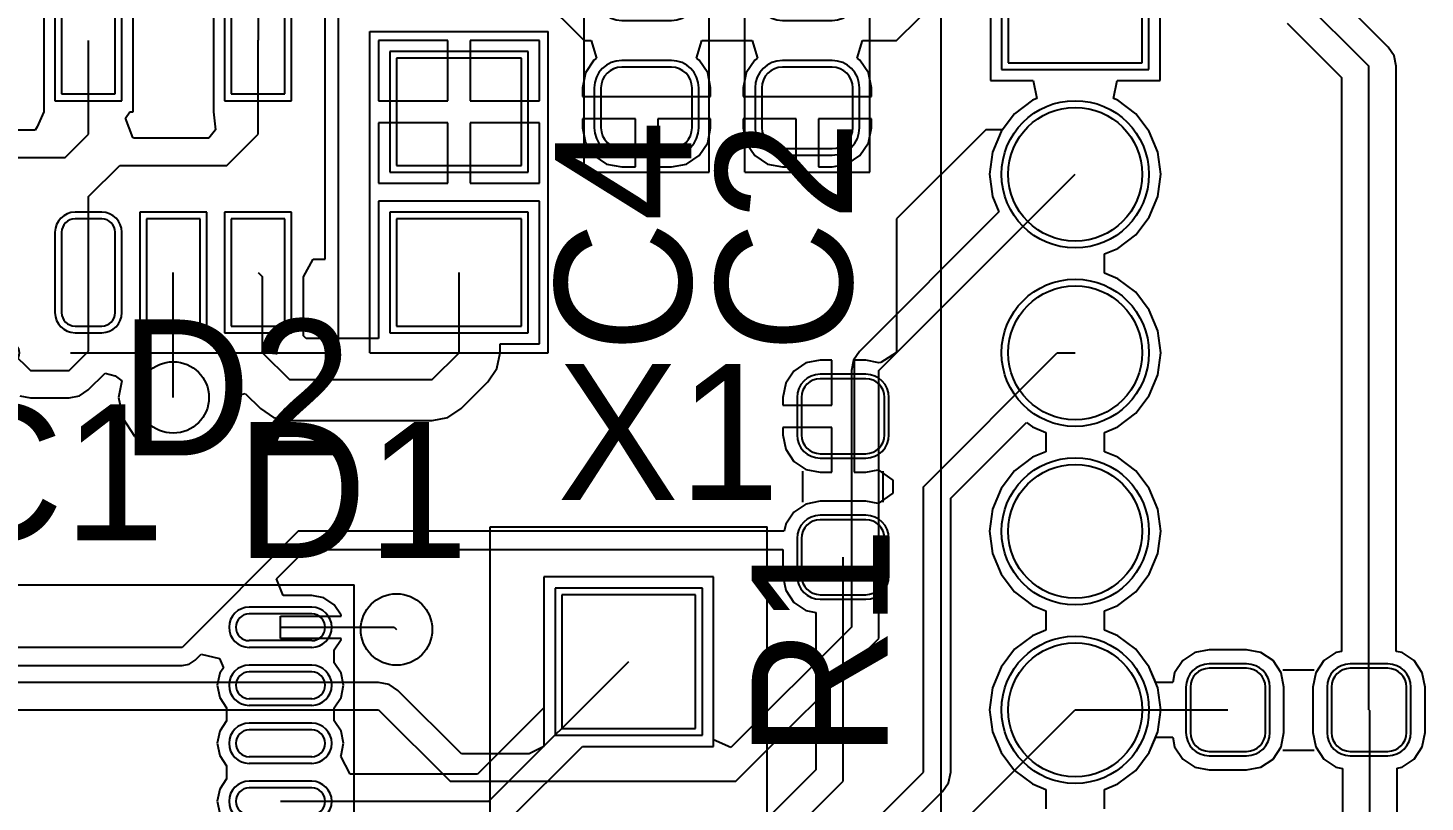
# Model space of a CAD drawing. Header units: millimetres. Extents: x 0 to 50, y 0 to 30.4.
# Drawn here: x 13.27 to 28.92, y 10.97 to 19.64 of the extents above; entities that cross this region are included whole.
import ezdxf

# ---------------------------------------------------------------- set-up
doc = ezdxf.new("R2010")
doc.units = ezdxf.units.MM
for name, color, linetype in [('BottomLayer', 5, 'Continuous'), ('BottomSolder', 6, 'Continuous'), ('MultiLayer', 9, 'Continuous'), ('TopLayer', 1, 'Continuous'), ('TopOverlay', 2, 'Continuous'), ('TopSolder', 216, 'Continuous')]:
    doc.layers.add(name, color=color, linetype=linetype)

# ---------------------------------------------------------------- blocks, each defined once
blk = doc.blocks.new('XBEE_7')
at = {"layer": 'BottomLayer'}
for p, q in [((-11.75, 9.75), (-11.75, 8.25)), ((-10.25, 8.25), (-10.25, 9.75)), ((-11.75, 8.25), (-10.25, 8.25))]:
    blk.add_line(p, q, dxfattribs=at)
for centre in [(-11, 7), (-11, 5), (-11, 3), (-11, 1)]:
    blk.add_circle(centre, 0.75, dxfattribs=at)
at = {"layer": 'BottomSolder'}
for p, q in [((-11.825, 9.825), (-11.825, 8.175)), ((-10.175, 8.175), (-10.175, 9.825)), ((-11.825, 8.175), (-10.175, 8.175))]:
    blk.add_line(p, q, dxfattribs=at)
for centre in [(-11, 7), (-11, 5), (-11, 3), (-11, 1)]:
    blk.add_circle(centre, 0.825, dxfattribs=at)
at = {"layer": 'MultiLayer'}
for p, q in [((-11.75, 9.75), (-11.75, 8.25)), ((-10.25, 8.25), (-10.25, 9.75)), ((-11.75, 8.25), (-10.25, 8.25))]:
    blk.add_line(p, q, dxfattribs=at)
for centre in [(-11, 7), (-11, 5), (-11, 3), (-11, 1)]:
    blk.add_circle(centre, 0.75, dxfattribs=at)
at = {"layer": 'TopLayer'}
for p, q in [((-11.75, 9.75), (-11.75, 8.25)), ((-10.25, 8.25), (-10.25, 9.75)), ((-11.75, 8.25), (-10.25, 8.25))]:
    blk.add_line(p, q, dxfattribs=at)
for centre in [(-11, 7), (-11, 5), (-11, 3), (-11, 1)]:
    blk.add_circle(centre, 0.75, dxfattribs=at)
at = {"layer": 'TopOverlay'}
blk.add_line((-12.5, -10.5), (-12.5, 10.5), dxfattribs=at)
at = {"layer": 'TopSolder'}
for p, q in [((-11.825, 9.825), (-11.825, 8.175)), ((-10.175, 8.175), (-10.175, 9.825)), ((-11.825, 8.175), (-10.175, 8.175))]:
    blk.add_line(p, q, dxfattribs=at)
for centre in [(-11, 7), (-11, 5), (-11, 3), (-11, 1)]:
    blk.add_circle(centre, 0.825, dxfattribs=at)
blk = doc.blocks.new('PLS3_10')
at = {"layer": 'BottomLayer'}
for p, q in [((-0.75, 0.75), (-0.75, -0.75)), ((0.75, 0.75), (-0.75, 0.75)), ((0.75, -0.75), (0.75, 0.75)), ((-0.75, -0.75), (0.75, -0.75))]:
    blk.add_line(p, q, dxfattribs=at)
for centre in [(0, 5.08), (0, 2.54)]:
    blk.add_circle(centre, 0.75, dxfattribs=at)
at = {"layer": 'BottomSolder'}
for p, q in [((-0.825, 0.825), (-0.825, -0.825)), ((0.825, 0.825), (-0.825, 0.825)), ((0.825, -0.825), (0.825, 0.825)), ((-0.825, -0.825), (0.825, -0.825))]:
    blk.add_line(p, q, dxfattribs=at)
for centre in [(0, 5.08), (0, 2.54)]:
    blk.add_circle(centre, 0.825, dxfattribs=at)
at = {"layer": 'MultiLayer'}
for p, q in [((-0.75, 0.75), (-0.75, -0.75)), ((0.75, 0.75), (-0.75, 0.75)), ((0.75, -0.75), (0.75, 0.75)), ((-0.75, -0.75), (0.75, -0.75))]:
    blk.add_line(p, q, dxfattribs=at)
for centre in [(0, 5.08), (0, 2.54)]:
    blk.add_circle(centre, 0.75, dxfattribs=at)
at = {"layer": 'TopLayer'}
for p, q in [((-0.75, 0.75), (-0.75, -0.75)), ((0.75, 0.75), (-0.75, 0.75)), ((0.75, -0.75), (0.75, 0.75)), ((-0.75, -0.75), (0.75, -0.75))]:
    blk.add_line(p, q, dxfattribs=at)
for centre in [(0, 5.08), (0, 2.54)]:
    blk.add_circle(centre, 0.75, dxfattribs=at)
at = {"layer": 'TopOverlay'}
for p, q in [((1.55, 6.59), (-1.55, 6.59)), ((-1.55, 6.59), (-1.55, -1.51)), ((1.55, 6.59), (1.55, -1.51)), ((1.55, -1.51), (-1.55, -1.51))]:
    blk.add_line(p, q, dxfattribs=at)
at = {"layer": 'TopSolder'}
for p, q in [((-0.825, 0.825), (-0.825, -0.825)), ((0.825, 0.825), (-0.825, 0.825)), ((0.825, -0.825), (0.825, 0.825)), ((-0.825, -0.825), (0.825, -0.825))]:
    blk.add_line(p, q, dxfattribs=at)
for centre in [(0, 5.08), (0, 2.54)]:
    blk.add_circle(centre, 0.825, dxfattribs=at)
blk = doc.blocks.new('TSSOP_20_11')
at = {"layer": 'TopLayer'}
for p, q in [((-2.85, 3.075), (-3.55, 3.075)), ((3.55, 3.075), (2.85, 3.075)), ((-2.85, 2.775), (-3.55, 2.775)), ((3.55, 2.775), (2.85, 2.775)), ((-2.85, 2.425), (-3.55, 2.425)), ((3.55, 2.425), (2.85, 2.425)), ((-2.85, 2.125), (-3.55, 2.125)), ((3.55, 2.125), (2.85, 2.125)), ((-2.85, 1.775), (-3.55, 1.775)), ((3.55, 1.775), (2.85, 1.775)), ((-2.85, 1.475), (-3.55, 1.475)), ((3.55, 1.475), (2.85, 1.475)), ((-2.85, 1.125), (-3.55, 1.125)), ((3.55, 1.125), (2.85, 1.125)), ((-2.85, 0.825), (-3.55, 0.825)), ((3.55, 0.825), (2.85, 0.825)), ((-2.85, 0.475), (-3.55, 0.475)), ((3.55, 0.475), (2.85, 0.475)), ((-2.85, 0.175), (-3.55, 0.175)), ((3.55, 0.175), (2.85, 0.175)), ((-2.85, -0.175), (-3.55, -0.175)), ((3.55, -0.175), (2.85, -0.175)), ((-2.85, -0.475), (-3.55, -0.475)), ((3.55, -0.475), (2.85, -0.475)), ((-2.85, -0.825), (-3.55, -0.825)), ((3.55, -0.825), (2.85, -0.825)), ((-2.85, -1.125), (-3.55, -1.125)), ((3.55, -1.125), (2.85, -1.125)), ((-2.85, -1.475), (-3.55, -1.475)), ((3.55, -1.475), (2.85, -1.475)), ((-2.85, -1.775), (-3.55, -1.775)), ((3.55, -1.775), (2.85, -1.775)), ((-2.85, -2.125), (-3.55, -2.125)), ((3.55, -2.125), (2.85, -2.125)), ((-2.85, -2.425), (-3.55, -2.425)), ((3.55, -2.425), (2.85, -2.425)), ((-2.85, -2.775), (-3.55, -2.775)), ((3.55, -2.775), (2.85, -2.775)), ((-2.85, -3.075), (-3.55, -3.075)), ((3.55, -3.075), (2.85, -3.075))]:
    blk.add_line(p, q, dxfattribs=at)
for centre, start, end in [((-3.55, 2.925), 90, 270), ((-2.85, 2.925), 270, 90), ((2.85, 2.925), 90, 270), ((3.55, 2.925), 270, 90), ((-3.55, 2.275), 90, 270), ((-2.85, 2.275), 270, 90), ((2.85, 2.275), 90, 270), ((3.55, 2.275), 270, 90), ((-3.55, 1.625), 90, 270), ((-2.85, 1.625), 270, 90), ((2.85, 1.625), 90, 270), ((3.55, 1.625), 270, 90), ((-3.55, 0.975), 90, 270), ((-2.85, 0.975), 270, 90), ((2.85, 0.975), 90, 270), ((3.55, 0.975), 270, 90), ((-3.55, 0.325), 90, 270), ((-2.85, 0.325), 270, 90), ((2.85, 0.325), 90, 270), ((3.55, 0.325), 270, 90), ((-3.55, -0.325), 90, 270), ((-2.85, -0.325), 270, 90), ((2.85, -0.325), 90, 270), ((3.55, -0.325), 270, 90), ((-3.55, -0.975), 90, 270), ((-2.85, -0.975), 270, 90), ((2.85, -0.975), 90, 270), ((3.55, -0.975), 270, 90), ((-3.55, -1.625), 90, 270), ((-2.85, -1.625), 270, 90), ((2.85, -1.625), 90, 270), ((3.55, -1.625), 270, 90), ((-3.55, -2.275), 90, 270), ((-2.85, -2.275), 270, 90), ((2.85, -2.275), 90, 270), ((3.55, -2.275), 270, 90), ((-3.55, -2.925), 90, 270), ((-2.85, -2.925), 270, 90), ((2.85, -2.925), 90, 270), ((3.55, -2.925), 270, 90)]:
    blk.add_arc(centre, 0.15, start, end, dxfattribs=at)
at = {"layer": 'TopOverlay'}
for p, q in [((-3.425, 3.4), (4.025, 3.4)), ((4.025, -3.4), (4.025, 3.4)), ((-4.025, -3.4), (-4.025, 2.9)), ((-4.025, -3.4), (4.025, -3.4))]:
    blk.add_line(p, q, dxfattribs=at)
blk.add_circle((-4.025, 3.4), 0.1, dxfattribs=at)
at = {"layer": 'TopSolder'}
for p, q in [((-2.85, 3.15), (-3.55, 3.15)), ((3.55, 3.15), (2.85, 3.15)), ((-2.85, 2.7), (-3.55, 2.7)), ((3.55, 2.7), (2.85, 2.7)), ((-2.85, 2.5), (-3.55, 2.5)), ((3.55, 2.5), (2.85, 2.5)), ((-2.85, 2.05), (-3.55, 2.05)), ((3.55, 2.05), (2.85, 2.05)), ((-2.85, 1.85), (-3.55, 1.85)), ((3.55, 1.85), (2.85, 1.85)), ((-2.85, 1.4), (-3.55, 1.4)), ((3.55, 1.4), (2.85, 1.4)), ((-2.85, 1.2), (-3.55, 1.2)), ((3.55, 1.2), (2.85, 1.2)), ((-2.85, 0.75), (-3.55, 0.75)), ((3.55, 0.75), (2.85, 0.75)), ((-2.85, 0.55), (-3.55, 0.55)), ((3.55, 0.55), (2.85, 0.55)), ((-2.85, 0.1), (-3.55, 0.1)), ((3.55, 0.1), (2.85, 0.1)), ((-2.85, -0.1), (-3.55, -0.1)), ((3.55, -0.1), (2.85, -0.1)), ((-2.85, -0.55), (-3.55, -0.55)), ((3.55, -0.55), (2.85, -0.55)), ((-2.85, -0.75), (-3.55, -0.75)), ((3.55, -0.75), (2.85, -0.75)), ((-2.85, -1.2), (-3.55, -1.2)), ((3.55, -1.2), (2.85, -1.2)), ((-2.85, -1.4), (-3.55, -1.4)), ((3.55, -1.4), (2.85, -1.4)), ((-2.85, -1.85), (-3.55, -1.85)), ((3.55, -1.85), (2.85, -1.85)), ((-2.85, -2.05), (-3.55, -2.05)), ((3.55, -2.05), (2.85, -2.05)), ((-2.85, -2.5), (-3.55, -2.5)), ((3.55, -2.5), (2.85, -2.5)), ((-2.85, -2.7), (-3.55, -2.7)), ((3.55, -2.7), (2.85, -2.7)), ((-2.85, -3.15), (-3.55, -3.15)), ((3.55, -3.15), (2.85, -3.15))]:
    blk.add_line(p, q, dxfattribs=at)
for centre, start, end in [((-3.55, 2.925), 90, 270), ((-2.85, 2.925), 270, 90), ((2.85, 2.925), 90, 270), ((3.55, 2.925), 270, 90), ((-3.55, 2.275), 90, 270), ((-2.85, 2.275), 270, 90), ((2.85, 2.275), 90, 270), ((3.55, 2.275), 270, 90), ((-3.55, 1.625), 90, 270), ((-2.85, 1.625), 270, 90), ((2.85, 1.625), 90, 270), ((3.55, 1.625), 270, 90), ((-3.55, 0.975), 90, 270), ((-2.85, 0.975), 270, 90), ((2.85, 0.975), 90, 270), ((3.55, 0.975), 270, 90), ((-3.55, 0.325), 90, 270), ((-2.85, 0.325), 270, 90), ((2.85, 0.325), 90, 270), ((3.55, 0.325), 270, 90), ((-3.55, -0.325), 90, 270), ((-2.85, -0.325), 270, 90), ((2.85, -0.325), 90, 270), ((3.55, -0.325), 270, 90), ((-3.55, -0.975), 90, 270), ((-2.85, -0.975), 270, 90), ((2.85, -0.975), 90, 270), ((3.55, -0.975), 270, 90), ((-3.55, -1.625), 90, 270), ((-2.85, -1.625), 270, 90), ((2.85, -1.625), 90, 270), ((3.55, -1.625), 270, 90), ((-3.55, -2.275), 90, 270), ((-2.85, -2.275), 270, 90), ((2.85, -2.275), 90, 270), ((3.55, -2.275), 270, 90), ((-3.55, -2.925), 90, 270), ((-2.85, -2.925), 270, 90), ((2.85, -2.925), 90, 270), ((3.55, -2.925), 270, 90)]:
    blk.add_arc(centre, 0.225, start, end, dxfattribs=at)
blk = doc.blocks.new('RESC160X80X55L30N_30')
at = {"layer": 'TopLayer'}
for p, q in [((-0.58, 0.465), (-1, 0.465)), ((1, 0.465), (0.58, 0.465)), ((-1.21, 0.255), (-1.21, -0.255)), ((-0.37, -0.255), (-0.37, 0.255)), ((0.37, 0.255), (0.37, -0.255)), ((1.21, -0.255), (1.21, 0.255)), ((-1, -0.465), (-0.58, -0.465)), ((0.58, -0.465), (1, -0.465))]:
    blk.add_line(p, q, dxfattribs=at)
for centre, start, end in [((-1, 0.255), 90, 180), ((-0.58, 0.255), 0, 90), ((0.58, 0.255), 90, 180), ((1, 0.255), 0, 90), ((-1, -0.255), 180, 270), ((-0.58, -0.255), 270, 0), ((0.58, -0.255), 180, 270), ((1, -0.255), 270, 0)]:
    blk.add_arc(centre, 0.21, start, end, dxfattribs=at)
at = {"layer": 'TopOverlay'}
for p, q in [((-0.175, 0.45), (0.175, 0.45)), ((-0.175, -0.45), (0.175, -0.45))]:
    blk.add_line(p, q, dxfattribs=at)
at = {"layer": 'TopSolder'}
for p, q in [((-0.58, 0.515), (-1, 0.515)), ((1, 0.515), (0.58, 0.515)), ((-1.26, 0.255), (-1.26, -0.255)), ((-0.32, -0.255), (-0.32, 0.255)), ((0.32, 0.255), (0.32, -0.255)), ((1.26, -0.255), (1.26, 0.255)), ((-1, -0.515), (-0.58, -0.515)), ((0.58, -0.515), (1, -0.515))]:
    blk.add_line(p, q, dxfattribs=at)
for centre, start, end in [((-1, 0.255), 90, 180), ((-0.58, 0.255), 0, 90), ((0.58, 0.255), 90, 180), ((1, 0.255), 0, 90), ((-1, -0.255), 180, 270), ((-0.58, -0.255), 270, 0), ((0.58, -0.255), 180, 270), ((1, -0.255), 270, 0)]:
    blk.add_arc(centre, 0.26, start, end, dxfattribs=at)
blk = doc.blocks.new('RESC160X80X55L30N_34')
at = {"layer": 'TopLayer'}
for p, q in [((-0.58, 0.465), (-1, 0.465)), ((1, 0.465), (0.58, 0.465)), ((-1.21, 0.255), (-1.21, -0.255)), ((-0.37, -0.255), (-0.37, 0.255)), ((0.37, 0.255), (0.37, -0.255)), ((1.21, -0.255), (1.21, 0.255)), ((-1, -0.465), (-0.58, -0.465)), ((0.58, -0.465), (1, -0.465))]:
    blk.add_line(p, q, dxfattribs=at)
for centre, start, end in [((-1, 0.255), 90, 180), ((-0.58, 0.255), 0, 90), ((0.58, 0.255), 90, 180), ((1, 0.255), 0, 90), ((-1, -0.255), 180, 270), ((-0.58, -0.255), 270, 0), ((0.58, -0.255), 180, 270), ((1, -0.255), 270, 0)]:
    blk.add_arc(centre, 0.21, start, end, dxfattribs=at)
at = {"layer": 'TopOverlay'}
for p, q in [((-0.175, 0.45), (0.175, 0.45)), ((-0.175, -0.45), (0.175, -0.45))]:
    blk.add_line(p, q, dxfattribs=at)
at = {"layer": 'TopSolder'}
for p, q in [((-0.58, 0.515), (-1, 0.515)), ((1, 0.515), (0.58, 0.515)), ((-1.26, 0.255), (-1.26, -0.255)), ((-0.32, -0.255), (-0.32, 0.255)), ((0.32, 0.255), (0.32, -0.255)), ((1.26, -0.255), (1.26, 0.255)), ((-1, -0.515), (-0.58, -0.515)), ((0.58, -0.515), (1, -0.515))]:
    blk.add_line(p, q, dxfattribs=at)
for centre, start, end in [((-1, 0.255), 90, 180), ((-0.58, 0.255), 0, 90), ((0.58, 0.255), 90, 180), ((1, 0.255), 0, 90), ((-1, -0.255), 180, 270), ((-0.58, -0.255), 270, 0), ((0.58, -0.255), 180, 270), ((1, -0.255), 270, 0)]:
    blk.add_arc(centre, 0.26, start, end, dxfattribs=at)
blk = doc.blocks.new('L0805_BLM21_35')
at = {"layer": 'TopLayer'}
for p, q in [((-0.3, 0.7), (-1.5, 0.7)), ((-1.5, 0.7), (-1.5, -0.7)), ((-0.3, -0.7), (-0.3, 0.7)), ((1.5, 0.7), (0.3, 0.7)), ((0.3, 0.7), (0.3, -0.7)), ((1.5, -0.7), (1.5, 0.7)), ((-1.5, -0.7), (-0.3, -0.7)), ((0.3, -0.7), (1.5, -0.7))]:
    blk.add_line(p, q, dxfattribs=at)
at = {"layer": 'TopOverlay'}
for p, q in [((-1.8, 1), (1.8, 1)), ((-1.8, 1), (-1.8, -1)), ((1.8, 1), (1.8, -1)), ((-1.8, -1), (1.8, -1))]:
    blk.add_line(p, q, dxfattribs=at)
at = {"layer": 'TopSolder'}
for p, q in [((-0.225, 0.775), (-1.575, 0.775)), ((-1.575, 0.775), (-1.575, -0.775)), ((-0.225, -0.775), (-0.225, 0.775)), ((1.575, 0.775), (0.225, 0.775)), ((0.225, 0.775), (0.225, -0.775)), ((1.575, -0.775), (1.575, 0.775)), ((-1.575, -0.775), (-0.225, -0.775)), ((0.225, -0.775), (1.575, -0.775))]:
    blk.add_line(p, q, dxfattribs=at)
blk = doc.blocks.new('SOT23_5_36')
at = {"layer": 'TopLayer'}
for p, q in [((-1.9, 1.1), (-1.9, 0.8)), ((-0.85, 1.25), (-1.75, 1.25)), ((-0.7, 0.8), (-0.7, 1.1)), ((1.9, 1.25), (0.7, 1.25)), ((0.7, 1.25), (0.7, 0.65)), ((1.9, 0.65), (1.9, 1.25)), ((-1.75, 0.65), (-0.85, 0.65)), ((0.7, 0.65), (1.9, 0.65)), ((-0.7, 0.3), (-1.9, 0.3)), ((-1.9, 0.3), (-1.9, -0.3)), ((-0.7, -0.3), (-0.7, 0.3)), ((-1.9, -0.3), (-0.7, -0.3)), ((-0.7, -0.65), (-1.9, -0.65)), ((-1.9, -0.65), (-1.9, -1.25)), ((-0.7, -1.25), (-0.7, -0.65)), ((1.9, -0.65), (0.7, -0.65)), ((0.7, -0.65), (0.7, -1.25)), ((1.9, -1.25), (1.9, -0.65)), ((-1.9, -1.25), (-0.7, -1.25)), ((0.7, -1.25), (1.9, -1.25))]:
    blk.add_line(p, q, dxfattribs=at)
for centre, start, end in [((-1.75, 1.1), 90, 180), ((-0.85, 1.1), 0, 90), ((-1.75, 0.8), 180, 270), ((-0.85, 0.8), 270, 0)]:
    blk.add_arc(centre, 0.15, start, end, dxfattribs=at)
at = {"layer": 'TopOverlay'}
for p, q in [((-1.55, 1.85), (2.2, 1.85)), ((2.2, 1.85), (2.2, -1.85)), ((-2.2, 1.15), (-2.2, -1.85)), ((-2.2, -1.85), (2.2, -1.85))]:
    blk.add_line(p, q, dxfattribs=at)
blk.add_circle((-2.2, 1.85), 0.125, dxfattribs=at)
at = {"layer": 'TopSolder'}
for p, q in [((-0.85, 1.325), (-1.75, 1.325)), ((1.975, 1.325), (0.625, 1.325)), ((0.625, 1.325), (0.625, 0.575)), ((1.975, 0.575), (1.975, 1.325)), ((-1.975, 1.1), (-1.975, 0.8)), ((-0.625, 0.8), (-0.625, 1.1)), ((-1.75, 0.575), (-0.85, 0.575)), ((0.625, 0.575), (1.975, 0.575)), ((-0.625, 0.375), (-1.975, 0.375)), ((-1.975, 0.375), (-1.975, -0.375)), ((-0.625, -0.375), (-0.625, 0.375)), ((-1.975, -0.375), (-0.625, -0.375)), ((-0.625, -0.575), (-1.975, -0.575)), ((-1.975, -0.575), (-1.975, -1.325)), ((-0.625, -1.325), (-0.625, -0.575)), ((1.975, -0.575), (0.625, -0.575)), ((0.625, -0.575), (0.625, -1.325)), ((1.975, -1.325), (1.975, -0.575)), ((-1.975, -1.325), (-0.625, -1.325)), ((0.625, -1.325), (1.975, -1.325))]:
    blk.add_line(p, q, dxfattribs=at)
for centre, start, end in [((-1.75, 1.1), 90, 180), ((-0.85, 1.1), 0, 90), ((-1.75, 0.8), 180, 270), ((-0.85, 0.8), 270, 0)]:
    blk.add_arc(centre, 0.225, start, end, dxfattribs=at)
blk = doc.blocks.new('CAPC160X80X100L35N_42')
at = {"layer": 'TopLayer'}
for p, q in [((-0.532, 0.51), (-0.978, 0.51)), ((0.978, 0.51), (0.532, 0.51)), ((-1.21, 0.278), (-1.21, -0.278)), ((-0.3, -0.278), (-0.3, 0.278)), ((0.3, 0.278), (0.3, -0.278)), ((1.21, -0.278), (1.21, 0.278)), ((-0.978, -0.51), (-0.532, -0.51)), ((0.532, -0.51), (0.978, -0.51))]:
    blk.add_line(p, q, dxfattribs=at)
for centre, start, end in [((-0.978, 0.278), 90, 180), ((-0.532, 0.278), 0, 90), ((0.532, 0.278), 90, 180), ((0.978, 0.278), 0, 90), ((-0.978, -0.278), 180, 270), ((-0.532, -0.278), 270, 0), ((0.532, -0.278), 180, 270), ((0.978, -0.278), 270, 0)]:
    blk.add_arc(centre, 0.232, start, end, dxfattribs=at)
at = {"layer": 'TopOverlay'}
for p, q in [((-1.475, 0.7), (-0.275, 0.7)), ((-1.475, 0.7), (-1.475, -0.7)), ((-0.275, 0.7), (1.475, 0.7)), ((1.475, 0.7), (1.475, -0.7)), ((-1.475, -0.7), (1.475, -0.7))]:
    blk.add_line(p, q, dxfattribs=at)
at = {"layer": 'TopSolder'}
for p, q in [((-0.532, 0.585), (-0.978, 0.585)), ((0.978, 0.585), (0.532, 0.585)), ((-1.285, 0.278), (-1.285, -0.278)), ((-0.225, -0.278), (-0.225, 0.278)), ((0.225, 0.278), (0.225, -0.278)), ((1.285, -0.278), (1.285, 0.278)), ((-0.978, -0.585), (-0.532, -0.585)), ((0.532, -0.585), (0.978, -0.585))]:
    blk.add_line(p, q, dxfattribs=at)
for centre, start, end in [((-0.978, 0.278), 90, 180), ((-0.532, 0.278), 0, 90), ((0.532, 0.278), 90, 180), ((0.978, 0.278), 0, 90), ((-0.978, -0.278), 180, 270), ((-0.532, -0.278), 270, 0), ((0.532, -0.278), 180, 270), ((0.978, -0.278), 270, 0)]:
    blk.add_arc(centre, 0.307, start, end, dxfattribs=at)
blk = doc.blocks.new('CAPC160X80X100L35N_44')
at = {"layer": 'TopLayer'}
for p, q in [((-0.532, 0.51), (-0.978, 0.51)), ((0.978, 0.51), (0.532, 0.51)), ((-1.21, 0.278), (-1.21, -0.278)), ((-0.3, -0.278), (-0.3, 0.278)), ((0.3, 0.278), (0.3, -0.278)), ((1.21, -0.278), (1.21, 0.278)), ((-0.978, -0.51), (-0.532, -0.51)), ((0.532, -0.51), (0.978, -0.51))]:
    blk.add_line(p, q, dxfattribs=at)
for centre, start, end in [((-0.978, 0.278), 90, 180), ((-0.532, 0.278), 0, 90), ((0.532, 0.278), 90, 180), ((0.978, 0.278), 0, 90), ((-0.978, -0.278), 180, 270), ((-0.532, -0.278), 270, 0), ((0.532, -0.278), 180, 270), ((0.978, -0.278), 270, 0)]:
    blk.add_arc(centre, 0.232, start, end, dxfattribs=at)
at = {"layer": 'TopOverlay'}
for p, q in [((-1.475, 0.7), (-0.275, 0.7)), ((-1.475, 0.7), (-1.475, -0.7)), ((-0.275, 0.7), (1.475, 0.7)), ((1.475, 0.7), (1.475, -0.7)), ((-1.475, -0.7), (1.475, -0.7))]:
    blk.add_line(p, q, dxfattribs=at)
at = {"layer": 'TopSolder'}
for p, q in [((-0.532, 0.585), (-0.978, 0.585)), ((0.978, 0.585), (0.532, 0.585)), ((-1.285, 0.278), (-1.285, -0.278)), ((-0.225, -0.278), (-0.225, 0.278)), ((0.225, 0.278), (0.225, -0.278)), ((1.285, -0.278), (1.285, 0.278)), ((-0.978, -0.585), (-0.532, -0.585)), ((0.532, -0.585), (0.978, -0.585))]:
    blk.add_line(p, q, dxfattribs=at)
for centre, start, end in [((-0.978, 0.278), 90, 180), ((-0.532, 0.278), 0, 90), ((0.532, 0.278), 90, 180), ((0.978, 0.278), 0, 90), ((-0.978, -0.278), 180, 270), ((-0.532, -0.278), 270, 0), ((0.532, -0.278), 180, 270), ((0.978, -0.278), 270, 0)]:
    blk.add_arc(centre, 0.307, start, end, dxfattribs=at)

msp = doc.modelspace()

# ---------------------------------------------------------------- linework, layer by layer
at = {"layer": 'BottomLayer'}
for p, q in [((24.05, 20.95), (24.05, 19.05)), ((25.95, 19.05), (25.95, 20.95)), ((24.05, 19.05), (24.53, 19.05)), ((24.53, 19.05), (24.57, 18.85)), ((25.43, 18.85), (25.47, 19.05)), ((25.47, 19.05), (25.95, 19.05)), ((24.521, 18.83), (24.322, 18.678)), ((24.57, 18.85), (24.521, 18.83)), ((25.479, 18.83), (25.43, 18.85)), ((25.678, 18.678), (25.479, 18.83)), ((24.322, 18.678), (24.17, 18.479)), ((25.83, 18.479), (25.678, 18.678)), ((24.17, 18.479), (24.074, 18.248)), ((25.926, 18.248), (25.83, 18.479)), ((24.074, 18.248), (24.042, 18)), ((25.958, 18), (25.926, 18.248)), ((22.8, 15.8), (25, 18)), ((24.042, 18), (24.074, 17.752)), ((25.926, 17.752), (25.958, 18)), ((24.074, 17.752), (24.146, 17.579)), ((25.83, 17.521), (25.926, 17.752)), ((24.146, 17.579), (22.584, 16.016)), ((25.678, 17.322), (25.83, 17.521)), ((25.479, 17.17), (25.678, 17.322)), ((25.33, 17.108), (25.479, 17.17)), ((25.33, 16.892), (25.33, 17.108)), ((25.479, 16.83), (25.33, 16.892)), ((25.678, 16.678), (25.479, 16.83)), ((25.83, 16.479), (25.678, 16.678)), ((25.926, 16.248), (25.83, 16.479)), ((25.958, 16), (25.926, 16.248)), ((22.584, 16.016), (22.517, 15.917)), ((23.3, 14.5), (24.8, 16)), ((24.8, 16), (25, 16)), ((25.926, 15.752), (25.958, 16)), ((22.517, 15.917), (22.494, 15.8)), ((22.494, 15.8), (22.494, 15.8)), ((22.494, 15.8), (22.494, 12.927)), ((22.8, 12.8), (22.8, 15.8)), ((25.83, 15.521), (25.926, 15.752)), ((25.678, 15.322), (25.83, 15.521)), ((23.606, 14.373), (24.454, 15.221)), ((24.454, 15.221), (24.521, 15.17)), ((25.479, 15.17), (25.678, 15.322)), ((24.521, 15.17), (24.67, 15.108)), ((24.67, 15.108), (24.67, 14.892)), ((25.33, 15.108), (25.479, 15.17)), ((25.33, 14.892), (25.33, 15.108)), ((24.67, 14.892), (24.521, 14.83)), ((25.479, 14.83), (25.33, 14.892)), ((24.521, 14.83), (24.322, 14.678)), ((25.678, 14.678), (25.479, 14.83)), ((24.322, 14.678), (24.17, 14.479)), ((25.83, 14.479), (25.678, 14.678)), ((23.3, 11.3), (23.3, 14.5)), ((24.17, 14.479), (24.074, 14.248)), ((25.926, 14.248), (25.83, 14.479)), ((23.606, 11.3), (23.606, 14.373)), ((24.074, 14.248), (24.042, 14)), ((25.958, 14), (25.926, 14.248)), ((24.042, 14), (24.074, 13.752)), ((25.926, 13.752), (25.958, 14)), ((24.074, 13.752), (24.17, 13.521)), ((25.83, 13.521), (25.926, 13.752)), ((20.95, 13.49), (19.05, 13.49)), ((19.05, 13.49), (19.05, 11.706)), ((20.95, 11.706), (20.95, 13.49)), ((24.17, 13.521), (24.322, 13.322)), ((25.678, 13.322), (25.83, 13.521)), ((24.322, 13.322), (24.521, 13.17)), ((25.479, 13.17), (25.678, 13.322)), ((24.521, 13.17), (24.67, 13.108)), ((25.33, 13.108), (25.479, 13.17)), ((24.67, 13.108), (24.67, 12.892)), ((25.33, 12.892), (25.33, 13.108)), ((22.494, 12.927), (21.145, 11.577)), ((24.521, 12.83), (24.322, 12.678)), ((24.67, 12.892), (24.521, 12.83)), ((25.479, 12.83), (25.33, 12.892)), ((25.678, 12.678), (25.479, 12.83)), ((21.2, 11.2), (22.8, 12.8)), ((24.322, 12.678), (24.17, 12.479)), ((25.83, 12.479), (25.678, 12.678)), ((24.17, 12.479), (24.074, 12.248)), ((25.926, 12.248), (25.83, 12.479)), ((17.2, 12.306), (12.517, 12.306)), ((17.317, 12.283), (17.2, 12.306)), ((17.2, 12.306), (17.2, 12.306)), ((17.416, 12.216), (17.317, 12.283)), ((18.127, 11.506), (17.416, 12.216)), ((24.074, 12.248), (24.042, 12)), ((25.958, 12), (25.926, 12.248)), ((12, 12), (17.2, 12)), ((17.2, 12), (18, 11.2)), ((24.042, 12), (24.074, 11.752)), ((25.926, 11.752), (25.958, 12)), ((24.074, 11.752), (24.17, 11.521)), ((25.83, 11.521), (25.926, 11.752)), ((19.05, 11.59), (18.885, 11.506)), ((19.05, 11.706), (19.05, 11.59)), ((20.95, 11.665), (20.95, 11.706)), ((21.145, 11.577), (20.95, 11.665)), ((18.885, 11.506), (18.127, 11.506)), ((24.17, 11.521), (24.322, 11.322)), ((25.678, 11.322), (25.83, 11.521)), ((20.8, 8.8), (23.3, 11.3)), ((23.583, 11.183), (23.606, 11.3)), ((23.606, 11.3), (23.606, 11.3)), ((24.322, 11.322), (24.521, 11.17)), ((25.479, 11.17), (25.678, 11.322)), ((18, 11.2), (21.2, 11.2)), ((23.516, 11.084), (23.583, 11.183)), ((24.521, 11.17), (24.67, 11.108)), ((24.67, 11.108), (24.67, 10.892)), ((25.33, 11.108), (25.479, 11.17)), ((25.33, 10.892), (25.33, 11.108)), ((21.016, 8.584), (23.516, 11.084)), ((23.516, 11.084), (23.516, 11.084))]:
    msp.add_line(p, q, dxfattribs=at)
for centre in [(14.9, 15.5), (17.4, 12.9)]:
    msp.add_circle(centre, 0.4, dxfattribs=at)
at = {"layer": 'MultiLayer'}
for centre in [(14.9, 15.5), (17.4, 12.9)]:
    msp.add_circle(centre, 0.4, dxfattribs=at)
at = {"layer": 'TopLayer'}
for p, q in [((15.855, 19.505), (15.855, 21.6)), ((13.45, 20.3), (13.45, 18.7)), ((14.45, 18.7), (14.45, 20.3)), ((15.35, 20.3), (15.35, 18.7)), ((28.506, 19.426), (27.716, 20.216)), ((16.6, 17.05), (16.6, 20)), ((19, 20), (19.5, 19.5)), ((23, 19.5), (23.5, 20)), ((24.05, 19.875), (24.05, 19.05)), ((27.5, 20), (28.29, 19.21)), ((25.95, 19.05), (25.95, 19.694)), ((27.373, 19.694), (27.984, 19.083)), ((13.95, 18.45), (13.95, 19.5)), ((15.85, 19.5), (15.855, 19.505)), ((15.85, 18.45), (15.85, 19.5)), ((17.975, 19.5), (17.2, 19.5)), ((17.2, 19.5), (17.2, 18.825)), ((17.975, 18.825), (17.975, 19.5)), ((19, 19.5), (18.225, 19.5)), ((18.225, 19.5), (18.225, 18.825)), ((19, 18.825), (19, 19.5)), ((19.5, 19.5), (19.581, 19.5)), ((19.581, 19.5), (19.641, 19.3)), ((20.759, 19.3), (20.819, 19.5)), ((20.819, 19.5), (21.381, 19.5)), ((21.381, 19.5), (21.441, 19.3)), ((22.559, 19.3), (22.619, 19.5)), ((22.619, 19.5), (23, 19.5)), ((28.573, 19.327), (28.506, 19.426)), ((28.506, 19.426), (28.506, 19.426)), ((19.611, 19.279), (19.515, 19.137)), ((19.641, 19.3), (19.611, 19.279)), ((20.789, 19.279), (20.759, 19.3)), ((20.885, 19.137), (20.789, 19.279)), ((21.411, 19.279), (21.315, 19.137)), ((21.441, 19.3), (21.411, 19.279)), ((22.589, 19.279), (22.559, 19.3)), ((22.685, 19.137), (22.589, 19.279)), ((28.596, 19.21), (28.573, 19.327)), ((19.515, 19.137), (19.482, 18.968)), ((20.918, 18.968), (20.885, 19.137)), ((21.315, 19.137), (21.282, 18.968)), ((22.718, 18.968), (22.685, 19.137)), ((28.29, 12), (28.29, 19.21)), ((28.596, 12.654), (28.596, 19.21)), ((28.596, 19.21), (28.596, 19.21)), ((19.482, 18.968), (19.482, 18.87)), ((20.918, 18.87), (20.918, 18.968)), ((21.282, 18.968), (21.282, 18.87)), ((22.718, 18.87), (22.718, 18.968)), ((24.05, 19.05), (24.53, 19.05)), ((24.53, 19.05), (24.57, 18.85)), ((25.43, 18.85), (25.47, 19.05)), ((25.47, 19.05), (25.95, 19.05)), ((27.984, 19.083), (27.984, 12.654)), ((17.2, 18.825), (17.975, 18.825)), ((18.225, 18.825), (19, 18.825)), ((19.482, 18.87), (20.2, 18.87)), ((20.2, 18.87), (20.918, 18.87)), ((21.282, 18.87), (22, 18.87)), ((22, 18.87), (22.718, 18.87)), ((24.521, 18.83), (24.322, 18.678)), ((24.57, 18.85), (24.521, 18.83)), ((25.479, 18.83), (25.43, 18.85)), ((25.678, 18.678), (25.479, 18.83)), ((13.45, 18.7), (13.376, 18.531)), ((13.45, 18.7), (13.45, 18.7)), ((14.366, 18.63), (14.412, 18.7)), ((14.448, 18.414), (14.366, 18.63)), ((14.412, 18.7), (14.45, 18.7)), ((15.35, 18.7), (15.35, 18.7)), ((15.35, 18.7), (15.372, 18.5)), ((20.075, 18.62), (19.482, 18.62)), ((19.482, 18.62), (19.482, 18.522)), ((20.075, 18.082), (20.075, 18.62)), ((20.918, 18.62), (20.325, 18.62)), ((20.325, 18.62), (20.325, 18.082)), ((20.918, 18.522), (20.918, 18.62)), ((21.875, 18.62), (21.282, 18.62)), ((21.282, 18.62), (21.282, 18.522)), ((21.875, 18.082), (21.875, 18.62)), ((22.718, 18.62), (22.125, 18.62)), ((22.125, 18.62), (22.125, 18.082)), ((22.718, 18.522), (22.718, 18.62)), ((24.322, 18.678), (24.186, 18.5)), ((25.83, 18.479), (25.678, 18.678)), ((13.353, 18.496), (12.854, 18.496)), ((13.376, 18.531), (13.353, 18.496)), ((15.372, 18.5), (15.3, 18.406)), ((17.975, 18.575), (17.2, 18.575)), ((17.2, 18.575), (17.2, 17.9)), ((17.975, 17.9), (17.975, 18.575)), ((19, 18.575), (18.225, 18.575)), ((18.225, 18.575), (18.225, 17.9)), ((19, 17.9), (19, 18.575)), ((19.482, 18.522), (19.515, 18.353)), ((20.885, 18.353), (20.918, 18.522)), ((21.282, 18.522), (21.315, 18.353)), ((22.685, 18.353), (22.718, 18.522)), ((24, 18.5), (23, 17.5)), ((24.186, 18.5), (24, 18.5)), ((25.926, 18.248), (25.83, 18.479)), ((13.69, 18.19), (13.95, 18.45)), ((14.456, 18.406), (14.448, 18.414)), ((15.3, 18.406), (14.456, 18.406)), ((15.5, 18.1), (15.85, 18.45)), ((19.515, 18.353), (19.611, 18.211)), ((20.789, 18.211), (20.885, 18.353)), ((21.315, 18.353), (21.411, 18.211)), ((22.589, 18.211), (22.685, 18.353)), ((12.2, 18.19), (13.69, 18.19)), ((19.611, 18.211), (19.753, 18.115)), ((20.647, 18.115), (20.789, 18.211)), ((21.411, 18.211), (21.553, 18.115)), ((22.447, 18.115), (22.589, 18.211)), ((25.958, 18), (25.926, 18.248)), ((13.95, 17.75), (14.3, 18.1)), ((14.3, 18.1), (15.5, 18.1)), ((19.753, 18.115), (19.922, 18.082)), ((19.922, 18.082), (20.075, 18.082)), ((20.325, 18.082), (20.478, 18.082)), ((20.478, 18.082), (20.647, 18.115)), ((21.553, 18.115), (21.722, 18.082)), ((21.722, 18.082), (21.875, 18.082)), ((22.125, 18.082), (22.278, 18.082)), ((22.278, 18.082), (22.447, 18.115)), ((25.926, 17.752), (25.958, 18)), ((17.2, 17.9), (17.975, 17.9)), ((18.225, 17.9), (19, 17.9)), ((13.95, 16.9), (13.95, 17.75)), ((19, 17.7), (17.2, 17.7)), ((17.2, 17.7), (17.2, 16.159)), ((19, 16.1), (19, 17.7)), ((25.83, 17.521), (25.926, 17.752)), ((23, 17.5), (23, 16.003)), ((25.678, 17.322), (25.83, 17.521)), ((25.479, 17.17), (25.678, 17.322)), ((25.33, 17.108), (25.479, 17.17)), ((25.33, 16.892), (25.33, 17.108)), ((13.95, 16.017), (13.95, 16.9)), ((14.9, 15.5), (14.9, 16.9)), ((15.85, 16.9), (15.9, 16.85)), ((16.359, 16.85), (16.468, 17.05)), ((16.468, 17.05), (16.6, 17.05)), ((18.1, 16), (18.1, 16.9)), ((15.9, 16), (15.9, 16.85)), ((16.359, 16.19), (16.359, 16.85)), ((25.479, 16.83), (25.33, 16.892)), ((25.678, 16.678), (25.479, 16.83)), ((25.83, 16.479), (25.678, 16.678)), ((25.926, 16.248), (25.83, 16.479)), ((16.39, 16.159), (16.359, 16.19)), ((17.2, 16.159), (16.39, 16.159)), ((25.958, 16), (25.926, 16.248)), ((13.1, 16), (13.3, 15.8)), ((13.733, 15.8), (13.95, 16.017)), ((15.9, 16), (16.2, 15.7)), ((17.8, 15.7), (18.1, 16)), ((18.524, 15.824), (18.559, 16)), ((18.559, 16), (18.559, 16.1)), ((18.559, 16.1), (19, 16.1)), ((23, 16.003), (22.822, 15.891)), ((25.926, 15.752), (25.958, 16)), ((18.424, 15.676), (18.524, 15.824)), ((21.985, 15.886), (21.849, 15.796)), ((22.145, 15.918), (21.985, 15.886)), ((22.275, 15.918), (22.145, 15.918)), ((22.275, 15.415), (22.275, 15.918)), ((22.655, 15.918), (22.525, 15.918)), ((22.525, 15.918), (22.525, 15.29)), ((22.8, 15.889), (22.655, 15.918)), ((22.822, 15.891), (22.8, 15.889)), ((13.3, 15.8), (13.733, 15.8)), ((13.949, 15.584), (14.139, 15.773)), ((14.139, 15.773), (14.248, 15.741)), ((14.248, 15.741), (14.325, 15.685)), ((14.325, 15.685), (14.288, 15.5)), ((16.2, 15.7), (17.8, 15.7)), ((18.124, 15.376), (18.424, 15.676)), ((21.759, 15.66), (21.727, 15.5)), ((21.849, 15.796), (21.759, 15.66)), ((25.83, 15.521), (25.926, 15.752)), ((13.183, 15.517), (13.3, 15.494)), ((13.3, 15.494), (13.3, 15.494)), ((13.3, 15.494), (13.733, 15.494)), ((13.733, 15.494), (13.85, 15.517)), ((13.733, 15.494), (13.733, 15.494)), ((13.85, 15.517), (13.949, 15.584)), ((14.288, 15.5), (14.335, 15.266)), ((15.505, 15.464), (15.613, 15.523)), ((15.613, 15.523), (15.707, 15.544)), ((15.707, 15.544), (15.876, 15.376)), ((21.727, 15.5), (21.727, 15.415)), ((25.678, 15.322), (25.83, 15.521)), ((15.465, 15.266), (15.505, 15.464)), ((15.876, 15.376), (16.024, 15.276)), ((17.976, 15.276), (18.124, 15.376)), ((21.727, 15.415), (22.275, 15.415)), ((14.335, 15.266), (14.467, 15.067)), ((15.333, 15.067), (15.465, 15.266)), ((16.024, 15.276), (16.2, 15.241)), ((16.2, 15.241), (17.8, 15.241)), ((17.8, 15.241), (17.976, 15.276)), ((22.525, 15.29), (22.525, 14.662)), ((25.479, 15.17), (25.678, 15.322)), ((14.467, 15.067), (14.666, 14.935)), ((15.134, 14.935), (15.333, 15.067)), ((22.275, 15.165), (21.727, 15.165)), ((21.727, 15.165), (21.727, 15.08)), ((21.727, 15.08), (21.759, 14.92)), ((22.275, 14.662), (22.275, 15.165)), ((25.33, 15.108), (25.479, 15.17)), ((25.33, 14.892), (25.33, 15.108)), ((14.666, 14.935), (14.9, 14.888)), ((14.9, 14.888), (15.134, 14.935)), ((21.759, 14.92), (21.849, 14.784)), ((25.479, 14.83), (25.33, 14.892)), ((21.849, 14.784), (21.985, 14.694)), ((25.678, 14.678), (25.479, 14.83)), ((21.985, 14.694), (22.145, 14.662)), ((22.145, 14.662), (22.275, 14.662)), ((22.525, 14.662), (22.655, 14.662)), ((22.655, 14.662), (22.794, 14.69)), ((22.794, 14.69), (22.958, 14.574)), ((22.958, 14.574), (22.958, 14.426)), ((25.83, 14.479), (25.678, 14.678)), ((22.958, 14.426), (22.794, 14.31)), ((25.926, 14.248), (25.83, 14.479)), ((21.985, 14.306), (21.849, 14.216)), ((22.145, 14.338), (21.985, 14.306)), ((22.655, 14.338), (22.145, 14.338)), ((22.794, 14.31), (22.655, 14.338)), ((25.958, 14), (25.926, 14.248)), ((21.849, 14.216), (21.759, 14.08)), ((16.3, 14), (15, 12.7)), ((21.743, 14), (16.3, 14)), ((21.759, 14.08), (21.743, 14)), ((25.926, 13.752), (25.958, 14)), ((16.055, 13.467), (16.384, 13.796)), ((16.384, 13.796), (21.727, 13.796)), ((21.727, 13.796), (21.727, 13.5)), ((22.4, 11.2), (22.4, 13.71)), ((25.83, 13.521), (25.926, 13.752)), ((16.132, 13.282), (16.055, 13.467)), ((20.95, 13.49), (19.05, 13.49)), ((19.05, 13.49), (19.05, 12.023)), ((20.95, 11.59), (20.95, 13.49)), ((21.727, 13.5), (21.759, 13.34)), ((25.678, 13.322), (25.83, 13.521)), ((21.759, 13.34), (21.849, 13.204)), ((25.479, 13.17), (25.678, 13.322)), ((16.45, 13.282), (16.132, 13.282)), ((16.587, 13.255), (16.45, 13.282)), ((16.702, 13.177), (16.587, 13.255)), ((16.78, 13.062), (16.702, 13.177)), ((21.849, 13.204), (21.985, 13.114)), ((25.33, 13.108), (25.479, 13.17)), ((16.1, 12.8), (16.1, 13.05)), ((16.1, 13.05), (16.782, 13.05)), ((16.782, 13.05), (16.78, 13.062)), ((21.985, 13.114), (22.094, 13.092)), ((22.094, 13.092), (22.094, 11.327)), ((25.33, 12.892), (25.33, 13.108)), ((16.1, 12.925), (17.375, 12.925)), ((17.375, 12.925), (17.4, 12.9)), ((25.479, 12.83), (25.33, 12.892)), ((25.678, 12.678), (25.479, 12.83)), ((15, 12.7), (10.543, 12.7)), ((16.782, 12.8), (16.1, 12.8)), ((16.702, 12.673), (16.78, 12.788)), ((16.78, 12.788), (16.782, 12.8)), ((25.83, 12.479), (25.678, 12.678)), ((26.5, 12.673), (26.34, 12.641)), ((26.92, 12.673), (26.5, 12.673)), ((27.08, 12.641), (26.92, 12.673)), ((15.078, 12.512), (15.144, 12.556)), ((15.144, 12.556), (15.213, 12.625)), ((15.144, 12.556), (15.144, 12.556)), ((15.213, 12.625), (15.419, 12.575)), ((15.419, 12.575), (15.461, 12.472)), ((16.702, 12.527), (16.702, 12.673)), ((16.78, 12.412), (16.702, 12.527)), ((18.435, 10.975), (20, 12.54)), ((26.204, 12.551), (26.114, 12.415)), ((26.34, 12.641), (26.204, 12.551)), ((27.216, 12.551), (27.08, 12.641)), ((27.306, 12.415), (27.216, 12.551)), ((27.784, 12.551), (27.694, 12.415)), ((27.92, 12.641), (27.784, 12.551)), ((27.984, 12.654), (27.92, 12.641)), ((28.66, 12.641), (28.596, 12.654)), ((28.796, 12.551), (28.66, 12.641)), ((28.886, 12.415), (28.796, 12.551)), ((12.631, 12.496), (15, 12.496)), ((15, 12.496), (15.078, 12.512)), ((15, 12.496), (15, 12.496)), ((15.42, 12.412), (15.393, 12.275)), ((15.461, 12.472), (15.42, 12.412)), ((16.807, 12.275), (16.78, 12.412)), ((25.902, 12.306), (25.83, 12.479)), ((26.114, 12.415), (26.092, 12.306)), ((27.338, 12.255), (27.306, 12.415)), ((27.694, 12.415), (27.662, 12.255)), ((28.918, 12.255), (28.886, 12.415)), ((15.393, 12.275), (15.42, 12.138)), ((16.78, 12.138), (16.807, 12.275)), ((26.092, 12.306), (25.902, 12.306)), ((27.338, 11.745), (27.338, 12.255)), ((27.662, 12.255), (27.662, 11.745)), ((28.918, 11.745), (28.918, 12.255)), ((15.42, 12.138), (15.498, 12.023)), ((16.702, 12.023), (16.78, 12.138)), ((15.498, 12.023), (15.498, 11.877)), ((16.702, 11.877), (16.702, 12.023)), ((19.05, 12.023), (18.308, 11.281)), ((21.8, 8.8), (25, 12)), ((25, 12), (26.71, 12)), ((26.71, 12), (26.71, 12)), ((28.29, 12), (28.3, 11.99)), ((28.3, 8.01), (28.3, 11.99)), ((15.42, 11.762), (15.393, 11.625)), ((15.498, 11.877), (15.42, 11.762)), ((16.78, 11.762), (16.702, 11.877)), ((16.807, 11.625), (16.78, 11.762)), ((27.306, 11.585), (27.338, 11.745)), ((27.662, 11.745), (27.694, 11.585)), ((28.886, 11.585), (28.918, 11.745)), ((15.393, 11.625), (15.42, 11.488)), ((16.78, 11.488), (16.807, 11.625)), ((18.651, 10.759), (19.483, 11.59)), ((19.483, 11.59), (20.95, 11.59)), ((25.83, 11.521), (25.902, 11.694)), ((25.902, 11.694), (26.092, 11.694)), ((26.092, 11.694), (26.114, 11.585)), ((26.114, 11.585), (26.204, 11.449)), ((27.216, 11.449), (27.306, 11.585)), ((27.694, 11.585), (27.784, 11.449)), ((28.796, 11.449), (28.886, 11.585)), ((15.42, 11.488), (15.498, 11.373)), ((16.775, 11.481), (16.78, 11.488)), ((16.882, 11.281), (16.775, 11.481)), ((25.678, 11.322), (25.83, 11.521)), ((26.204, 11.449), (26.34, 11.359)), ((27.08, 11.359), (27.216, 11.449)), ((27.784, 11.449), (27.92, 11.359)), ((28.66, 11.359), (28.796, 11.449)), ((15.498, 11.373), (15.498, 11.227)), ((18.308, 11.281), (16.882, 11.281)), ((22.094, 11.327), (21.086, 10.319)), ((25.479, 11.17), (25.678, 11.322)), ((26.34, 11.359), (26.5, 11.327)), ((26.5, 11.327), (26.92, 11.327)), ((26.92, 11.327), (27.08, 11.359)), ((27.92, 11.359), (27.994, 11.344)), ((27.994, 11.344), (27.994, 8.652)), ((28.606, 11.348), (28.66, 11.359)), ((28.606, 8.656), (28.606, 11.348)), ((15.42, 11.112), (15.393, 10.975)), ((15.498, 11.227), (15.42, 11.112)), ((21.2, 10), (22.4, 11.2)), ((25.33, 11.108), (25.479, 11.17)), ((25.33, 10.892), (25.33, 11.108)), ((15.393, 10.975), (15.42, 10.838)), ((16.1, 10.975), (18.435, 10.975))]:
    msp.add_line(p, q, dxfattribs=at)
for centre in [(14.9, 15.5), (17.4, 12.9)]:
    msp.add_circle(centre, 0.4, dxfattribs=at)

# ---------------------------------------------------------------- block references
for name, p in [('XBEE_7', (36, 11)), ('TSSOP_20_11', (12.9, 10)), ('RESC160X80X55L30N_30', (27.5, 12))]:
    msp.add_blockref(name, p)
for name, p, rotation in [('CAPC160X80X100L35N_42', (20.2, 19.5), 90), ('CAPC160X80X100L35N_44', (22, 19.5), 90), ('SOT23_5_36', (14.9, 18.2), 90), ('L0805_BLM21_35', (18.1, 17.8), 90), ('RESC160X80X55L30N_34', (22.4, 14.5), 90), ('PLS3_10', (20, 12.54), 180)]:
    msp.add_blockref(name, p, dxfattribs=dict(rotation=rotation))

# ---------------------------------------------------------------- texts
at = {"layer": 'TopOverlay'}
for s, p in [('C4', (20.7, 16)), ('C2', (22.5, 16)), ('R1', (22.9, 11.45))]:
    msp.add_text(s, height=1.524, rotation=90, dxfattribs=at).set_placement(p)
for s, p in [('D2', (14.3, 14.85)), ('X1', (19.2, 14.35)), ('C1', (12.2, 13.9)), ('D1', (15.6, 13.7))]:
    msp.add_text(s, height=1.524, dxfattribs=at).set_placement(p)

doc.saveas('drawing.dxf')
